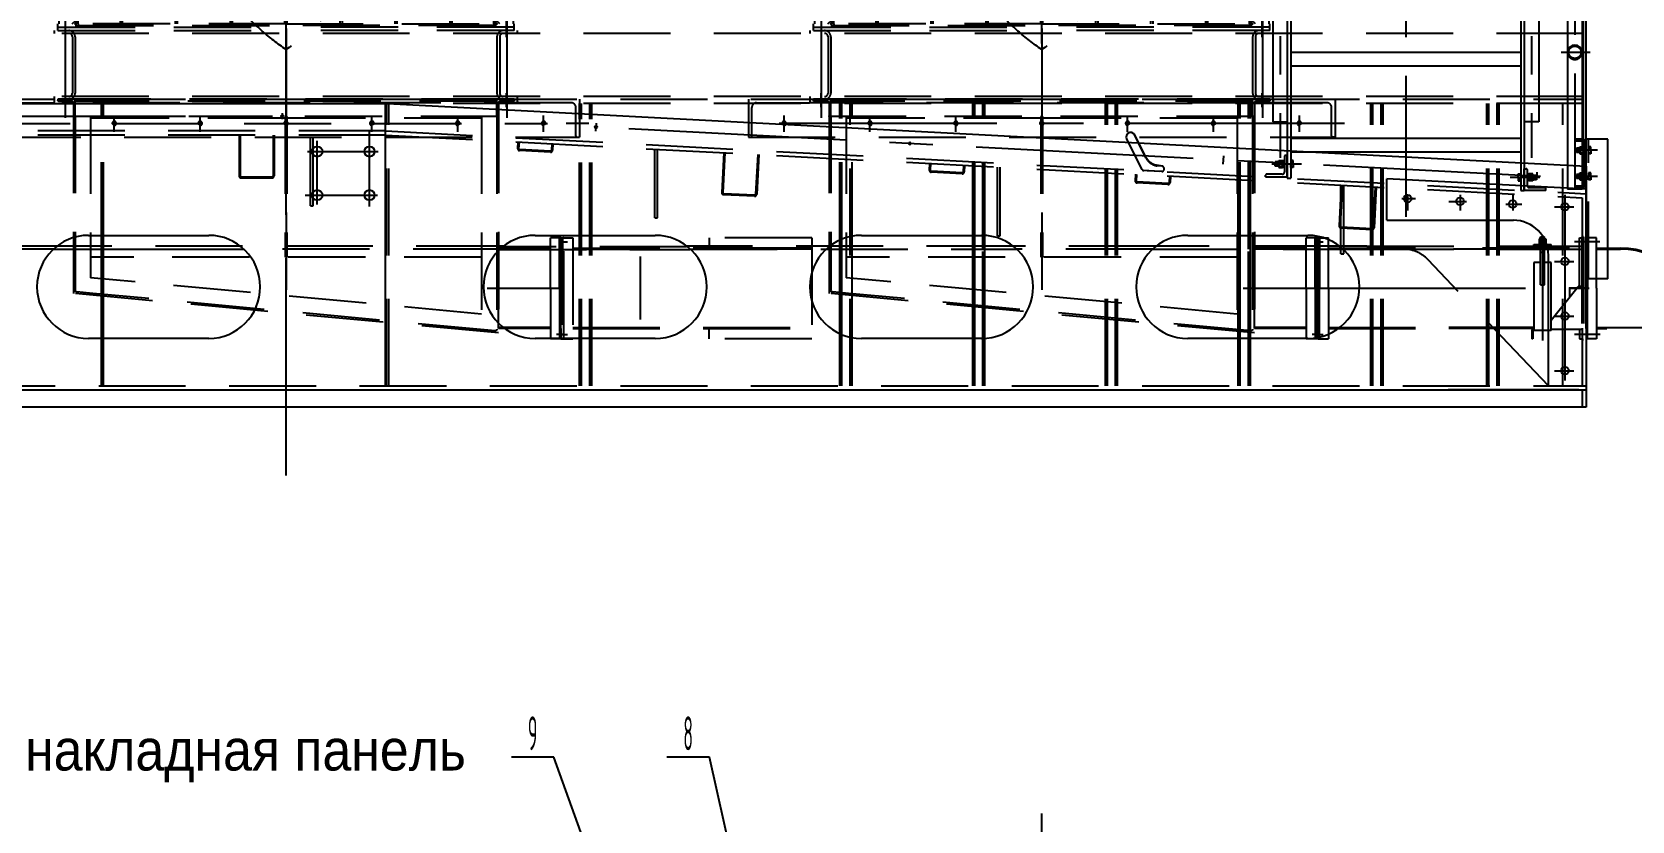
# Model space of a CAD drawing. Header units: millimetres. Extents: x 0 to 18900, y -513 to 13365.
# Drawn here: x 7896 to 12554, y 6997 to 9294 of the extents above; entities that cross this region are included whole.
import ezdxf
from ezdxf.enums import TextEntityAlignment as Align

# ---------------------------------------------------------------- set-up
doc = ezdxf.new("R2010")
doc.units = ezdxf.units.MM
doc.header["$LTSCALE"] = 450
doc.header["$MEASUREMENT"] = 0
doc.linetypes.add('F', pattern=[0.75, 0.5, -0.25])
doc.linetypes.add('G', pattern=[2, 1.25, -0.25, 0.25, -0.25])
for name, color, linetype in [('01', 7, 'Continuous'), ('02', 1, 'Continuous'), ('04', 2, 'F'), ('05', 4, 'G'), ('08', 1, 'Continuous'), ('11', 3, 'Continuous')]:
    doc.layers.add(name, color=color, linetype=linetype)
doc.styles.get("Standard").update_dxf_attribs({"font": 'isocp', "width": 0.707, "bigfont": 'intecad.shx'})
doc.dimstyles.new('INTE', dxfattribs={"dimscale": 45, "dimtxt": 3.5, "dimasz": 3, "dimexe": 3, "dimexo": 0, "dimgap": 1, "dimtad": 1, "dimdsep": 46, "dimtxsty": 'Standard', "dimcen": 0, "dimclrd": 1, "dimclre": 1, "dimclrt": 3, "dimaunit": 1, "dimadec": 1, "dimazin": 0, "dimtfac": 1, "dimtmove": 0, "dimatfit": 0, "dimfxl": 1, "dimarcsym": 0})

# ---------------------------------------------------------------- blocks, each defined once
blk = doc.blocks.new('*U119', base_point=(9704, 9743.1))
at = {"layer": '01'}
blk.add_circle((9704, 9743.1), 2, dxfattribs=at)
at = {"layer": '02'}
blk.add_arc((9704, 9743.1), 3, 260, 170, dxfattribs=at)
blk = doc.blocks.new('RWERW')
at = {"layer": '04', "color": 2, "linetype": 'F'}
for p, q in [((-15257.2, 9834.4), (-15257.2, 8214.4)), ((-15872.2, 9664.4), (-15872.2, 9649.4)), ((-15872.2, 9664.4), (-14642.2, 9664.4)), ((-15872.2, 9649.4), (-14642.2, 9649.4)), ((-15842.2, 9684), (-15842.2, 9606.5)), ((-15819.2, 9649.4), (-15819.2, 8929.4)), ((-15809.2, 9649.4), (-15809.2, 8929.4)), ((-14705.2, 9649.4), (-14705.2, 8929.4)), ((-14695.2, 9649.4), (-14695.2, 8929.4)), ((-14672.2, 9684), (-14672.2, 9606.5)), ((-14642.2, 9664.4), (-14642.2, 9649.4)), ((-14642.2, 9664.4), (-14642.2, 9649.4)), ((-15572.2, 9449.3), (-15572.2, 9011.3)), ((-14942.2, 9449.3), (-14942.2, 9011.3)), ((-15257.2, 8440.7), (-15257.2, 8986)), ((-15257.2, 8440.7), (-15257.2, 8986)), ((-15257.2, 8440.7), (-15257.2, 8986)), ((-15257.2, 8440.7), (-15257.2, 8986)), ((-15872.2, 8929.4), (-14642.2, 8929.4)), ((-15872.2, 8929.4), (-15872.2, 8914.4)), ((-15872.2, 8914.4), (-14642.2, 8914.4)), ((-15872.2, 8914.4), (-15872.2, 8894.4)), ((-15257.2, 8904.4), (-15872.2, 8904.4)), ((-15842.2, 8825), (-15842.2, 8939.3)), ((-15819.2, 8894.4), (-15819.2, 8904.4)), ((-15819.2, 8899.4), (-15257.2, 8899.4)), ((-15813.2, 8894.4), (-15813.2, 8899.4)), ((-15257.2, 8904.4), (-14642.2, 8904.4)), ((-14695.2, 8899.4), (-15257.2, 8899.4)), ((-14701.2, 8894.4), (-14701.2, 8899.4)), ((-14695.2, 8894.4), (-14695.2, 8904.4)), ((-14672.2, 8825), (-14672.2, 8939.3)), ((-14642.2, 8929.4), (-14642.2, 8914.4)), ((-14642.2, 8914.4), (-14642.2, 8894.4)), ((-15872.2, 8894.4), (-15819.2, 8894.4)), ((-15257.2, 8894.4), (-15872.2, 8894.4)), ((-15872.2, 8884.4), (-15872.2, 8894.4)), ((-15829.2, 8854.4), (-15872.2, 8884.4)), ((-15829.2, 8854.4), (-15819.2, 8854.4)), ((-15819.2, 8886.4), (-15827.2, 8894.4)), ((-15819.2, 8844.4), (-15819.2, 8894.4)), ((-15819.2, 8894.4), (-15819.2, 8855.2)), ((-15813.2, 8894.4), (-15813.2, 8844.4)), ((-15257.2, 8894.4), (-14642.2, 8894.4)), ((-14701.2, 8894.4), (-14701.2, 8844.4)), ((-14695.2, 8886.4), (-14687.2, 8894.4)), ((-14642.2, 8894.4), (-14695.2, 8894.4)), ((-14695.2, 8844.4), (-14695.2, 8894.4)), ((-14695.2, 8894.4), (-14695.2, 8855.2)), ((-14685.2, 8854.4), (-14695.2, 8854.4)), ((-14685.2, 8854.4), (-14642.2, 8884.4)), ((-14642.2, 8884.4), (-14642.2, 8894.4)), ((-15819.2, 8844.4), (-15868.2, 8568.4)), ((-15813.3, 8843.4), (-15862.2, 8567.9)), ((-15285.8, 8831.5), (-15855.1, 8574.4)), ((-15819.2, 8844.4), (-15257.2, 8844.4)), ((-15819.2, 8844.4), (-15813.3, 8843.4)), ((-14695.2, 8844.4), (-15257.2, 8844.4)), ((-15228.7, 8831.5), (-14659.4, 8574.4)), ((-14695.2, 8844.4), (-14701.1, 8843.4)), ((-14701.1, 8843.4), (-14652.2, 8567.9)), ((-14695.2, 8844.4), (-14646.2, 8568.4)), ((-15877.5, 8558.4), (-15918.2, 8508.4)), ((-15877.5, 8558.4), (-15868.2, 8558.4)), ((-15868.2, 8498.4), (-15868.2, 8568.4)), ((-15868.2, 8568.4), (-15257.2, 8568.4)), ((-15862.1, 8568.4), (-15868, 8569.5)), ((-15862.2, 8498.4), (-15862.2, 8567.9)), ((-15740.2, 8558.4), (-15740.2, 8498.4)), ((-15734.2, 8558.4), (-15740.2, 8558.4)), ((-15734.2, 8558.4), (-15734.2, 8498.4)), ((-15580.2, 8558.4), (-15580.2, 8498.4)), ((-15574.2, 8558.4), (-15580.2, 8558.4)), ((-15574.2, 8558.4), (-15574.2, 8498.4)), ((-15420.2, 8558.4), (-15420.2, 8498.4)), ((-15414.2, 8558.4), (-15420.2, 8558.4)), ((-15414.2, 8558.4), (-15414.2, 8498.4)), ((-15257.2, 8558.4), (-15260.2, 8558.4)), ((-15260.2, 8498.4), (-15260.2, 8558.4)), ((-14646.2, 8568.4), (-15257.2, 8568.4)), ((-15257.2, 8558.4), (-15254.2, 8558.4)), ((-15254.2, 8498.4), (-15254.2, 8558.4)), ((-15100.2, 8558.4), (-15100.2, 8498.4)), ((-15100.2, 8558.4), (-15094.2, 8558.4)), ((-15094.2, 8558.4), (-15094.2, 8498.4)), ((-14940.2, 8558.4), (-14940.2, 8498.4)), ((-14940.2, 8558.4), (-14934.2, 8558.4)), ((-14934.2, 8558.4), (-14934.2, 8498.4)), ((-14780.2, 8558.4), (-14780.2, 8498.4)), ((-14780.2, 8558.4), (-14774.2, 8558.4)), ((-14774.2, 8558.4), (-14774.2, 8498.4)), ((-14652.3, 8568.4), (-14646.4, 8569.5)), ((-14652.2, 8498.4), (-14652.2, 8567.9)), ((-14646.2, 8498.4), (-14646.2, 8568.4)), ((-14637, 8558.4), (-14646.2, 8558.4)), ((-14637, 8558.4), (-14596.2, 8508.4)), ((-15257.2, 8498.4), (-15921.2, 8498.4)), ((-15921.2, 8478.4), (-15921.2, 8498.4)), ((-15921.2, 8488.4), (-15257.2, 8488.4)), ((-15921.2, 8488.4), (-15257.2, 8488.4)), ((-15921.2, 8478.4), (-15257.2, 8478.4)), ((-15918.2, 8508.4), (-15918.2, 8498.4)), ((-15898.7, 8459.2), (-15898.7, 8519.2)), ((-15879.8, 8498.4), (-15868.2, 8508.5)), ((-15868.2, 8488.4), (-15868.2, 8498.4)), ((-15868.2, 8493.4), (-15257.2, 8493.4)), ((-15862.2, 8498.4), (-15862.2, 8493.4)), ((-15734.2, 8508.4), (-15740.2, 8508.4)), ((-15574.2, 8508.4), (-15580.2, 8508.4)), ((-15414.2, 8508.4), (-15420.2, 8508.4)), ((-15257.2, 8508.4), (-15260.2, 8508.4)), ((-15257.2, 8508.4), (-15254.2, 8508.4)), ((-15257.2, 8498.4), (-14593.2, 8498.4)), ((-14646.2, 8493.4), (-15257.2, 8493.4)), ((-14593.2, 8488.4), (-15257.2, 8488.4)), ((-14593.2, 8488.4), (-15257.2, 8488.4)), ((-14593.2, 8478.4), (-15257.2, 8478.4)), ((-15100.2, 8508.4), (-15094.2, 8508.4)), ((-14940.2, 8508.4), (-14934.2, 8508.4)), ((-14780.2, 8508.4), (-14774.2, 8508.4)), ((-14652.2, 8498.4), (-14652.2, 8493.4)), ((-14634.6, 8498.4), (-14646.2, 8508.5)), ((-14646.2, 8488.4), (-14646.2, 8498.4)), ((-14615.7, 8459.2), (-14615.7, 8519.2)), ((-14596.2, 8508.4), (-14596.2, 8498.4)), ((-14593.2, 8478.4), (-14593.2, 8498.4)), ((-15899.2, 8255.5), (-15899.2, 8296.2)), ((-14615.2, 8255.5), (-14615.2, 8296.2)), ((-15921.2, 8278.4), (-15871.2, 8278.4)), ((-15871.2, 8278.4), (-15921.2, 8278.4)), ((-15921.2, 8278.4), (-15921.2, 8274.9)), ((-15919.7, 8273.4), (-15881.7, 8273.4)), ((-15876.2, 8278.4), (-14638.2, 8278.4)), ((-15876.2, 8267.9), (-15876.2, 8230.1)), ((-15871.2, 8228.4), (-15871.2, 8278.4)), ((-15871.2, 8273.4), (-14643.2, 8273.4)), ((-15257.2, 8286.5), (-15257.2, 7632)), ((-14643.2, 8278.4), (-14593.2, 8278.4)), ((-14593.2, 8278.4), (-14643.2, 8278.4)), ((-14643.2, 8228.4), (-14643.2, 8278.4)), ((-14638.2, 8267.9), (-14638.2, 8230.1)), ((-14594.7, 8273.4), (-14632.7, 8273.4)), ((-14593.2, 8278.4), (-14593.2, 8274.9)), ((-15876.2, 8230.1), (-15876.2, 7598.4)), ((-15874.6, 8228.4), (-14639.9, 8228.4)), ((-15871.2, 8228.4), (-15874.6, 8228.4)), ((-15871.2, 8228.4), (-15871.2, 7609.4)), ((-15826.2, 8228.4), (-15826.2, 7653.3)), ((-15826.2, 8228.4), (-15826.2, 7653.3)), ((-15826.2, 8223.4), (-15259.7, 8223.4)), ((-15259.7, 8228.4), (-15259.7, 7818.4)), ((-15254.7, 8228.4), (-15254.7, 7818.4)), ((-15254.7, 8223.4), (-14688.2, 8223.4)), ((-14688.2, 8228.4), (-14688.2, 7759)), ((-14688.2, 8228.4), (-14688.2, 7759)), ((-14643.2, 8230.1), (-14643.2, 7760.4)), ((-14638.2, 8230.1), (-14638.2, 7713.4)), ((-15826.2, 7818.4), (-14688.2, 7818.4)), ((-15826.2, 7653.3), (-14688.2, 7759)), ((-15826.2, 7653.3), (-14688.2, 7759)), ((-14643.2, 7760.4), (-14643.2, 7722.5)), ((-15843.2, 7728.4), (-16091.6, 7728.4)), ((-15876.2, 7598.4), (-14638.2, 7713.4)), ((-15865.8, 7604.4), (-14684.2, 7714.2)), ((-14685.5, 7714.1), (-14647.8, 7717.6))]:
    blk.add_line(p, q, dxfattribs=at)
at = {"layer": '04', "color": 2, "linetype": 'F', "ltscale": 1.25}
for p, q in [((-16057.2, 7845.4), (-16057.2, 7875.4)), ((-16057.2, 7875.4), (-16027.2, 7875.4)), ((-16057.2, 7875.4), (-16027.2, 7875.4)), ((-16053.2, 7728.4), (-16053.2, 7875.4)), ((-16027.2, 7728.4), (-16027.2, 7875.4)), ((-16057.2, 7845.4), (-16057.2, 7728.4)), ((-16027.2, 7845.4), (-15876.2, 7845.4)), ((-16027.2, 7842.4), (-15876.2, 7842.4)), ((-15876.2, 7611.4), (-15876.2, 7845.4)), ((-16057.2, 7611.4), (-16057.2, 7728.4)), ((-16053.2, 7728.4), (-16053.2, 7581.4)), ((-16027.2, 7728.4), (-16027.2, 7581.4)), ((-16064.2, 7593.4), (-16045, 7593.4)), ((-16057.2, 7611.4), (-16057.2, 7581.4)), ((-16027.2, 7614.4), (-15876.2, 7614.4)), ((-16027.2, 7611.4), (-15876.2, 7611.4)), ((-16057.2, 7581.4), (-16027.2, 7581.4)), ((-16057.2, 7581.4), (-16027.2, 7581.4))]:
    blk.add_line(p, q, dxfattribs=at)
at = {"layer": '04', "color": 2, "linetype": 'F'}
for centre, radius, start, end in [((-15252.9, 9242.8), 380.3, 90.6529, 147.1115), ((-15261.6, 9242.8), 380.3, 32.8885, 89.3471), ((-14850.3, 9019.8), 722, 180.6757, 235.6912), ((-15664.2, 9019.8), 722, 304.3088, 359.3243), ((-15919.7, 8274.9), 1.52, 180, 270), ((-15881.7, 8267.9), 5.5, 360, 89.8782), ((-14632.7, 8267.9), 5.5, 90.1218, 180), ((-14594.7, 8274.9), 1.52, 270, 0), ((-15874.6, 8230.1), 1.65, 180.2621, 270), ((-14639.9, 8230.1), 1.65, 270, 359.7379), ((-14648.2, 7722.5), 5, 275.3071, 0), ((-15866.2, 7609.4), 5, 180, 275.3071)]:
    blk.add_arc(centre, radius, start, end, dxfattribs=at)
for p in [(-15871.2, 8498.4), (-15871.2, 8498.4), (-14643.2, 8498.4), (-14643.2, 8498.4)]:
    blk.add_point(p, dxfattribs=at)
blk = doc.blocks.new('*D135')
at = {"layer": '08', "color": 1, "lineweight": -2, "ltscale": 1.125}
for p, q in [((4585.7, 6363.9), (4585.7, 7018.8)), ((10835.7, 6263.5), (10835.7, 7018.8)), ((4720.7, 6883.8), (10700.7, 6883.8))]:
    blk.add_line(p, q, dxfattribs=at)
at = {"layer": '08', "color": 1, "ltscale": 1.125}
for points in [[(4720.7, 6906.3), (4720.7, 6861.3), (4585.7, 6883.8)], [(10700.7, 6906.3), (10700.7, 6861.3), (10835.7, 6883.8)]]:
    blk.add_solid(points, dxfattribs=at)
at = {"layer": 'DEFPOINTS', "color": 0, "ltscale": 1.125}
for p in [(10835.7, 6883.8), (4585.7, 6363.9), (10835.7, 6263.5)]:
    blk.add_point(p, dxfattribs=at)
at = {"layer": '08', "color": 3, "ltscale": 1.125, "insert": (7710.7, 7007.5), "char_height": 157.5, "attachment_point": 5}
blk.add_mtext('6250', dxfattribs=at)
blk = doc.blocks.new('*U137')
at = {"layer": '01'}
for p, q in [((-10.8, 0), (-10.8, 10)), ((-10.8, 10), (0, 10)), ((-10.8, 6), (0, 6)), ((0, 10), (0, 0)), ((0, -10), (0, 0)), ((-10.8, 0), (-10.8, -10)), ((-10.8, -6), (0, -6)), ((-10.8, -10), (0, -10))]:
    blk.add_line(p, q, dxfattribs=at)
at = {"layer": '05'}
blk.add_line((-11.9, 0), (1.1, 0), dxfattribs=at)
blk = doc.blocks.new('*U138')
at = {"layer": '01'}
for p, q in [((-9.2, 3.1), (-9.2, 0)), ((0, 3.1), (-9.2, 3.1)), ((-9.2, 0), (0, 0)), ((0, 0), (-1.8, 3.1)), ((0, 3.1), (1.8, 0)), ((0, 3.1), (9.2, 3.1)), ((9.2, 0), (0, 0)), ((9.2, 3.1), (9.2, 0))]:
    blk.add_line(p, q, dxfattribs=at)
at = {"layer": '05'}
blk.add_line((0, 5.2), (0, -2.1), dxfattribs=at)
blk = doc.blocks.new('TWET')
for p, q in [((20796.3, 8529.6), (20774.3, 8529.6)), ((20774.3, 8529.6), (20774.3, 8524.6)), ((20796.3, 8524.6), (20774.3, 8524.6)), ((20802.3, 8400.6), (20802.3, 8518.6)), ((20807.3, 8400.6), (20807.3, 8518.6)), ((20774.3, 8394.6), (20796.3, 8394.6)), ((20774.3, 8394.6), (20774.3, 8389.6)), ((20774.3, 8389.6), (20796.3, 8389.6))]:
    blk.add_line(p, q)
for centre, radius, start, end in [((20796.3, 8518.6), 11, 0, 90), ((20796.3, 8518.6), 6, 0, 90), ((20796.3, 8400.6), 11, 270, 0), ((20796.3, 8400.6), 6, 270, 0)]:
    blk.add_arc(centre, radius, start, end)
at = {"layer": '01', "color": 7, "linetype": 'Continuous'}
for p, q in [((20753.3, 9583), (20753.3, 8384.6)), ((20795.3, 9583), (20795.3, 8529.6)), ((20795.3, 8524.6), (20795.3, 8507.6)), ((20807.3, 8123.6), (20807.3, 8529.6)), ((20870.3, 8529.6), (20807.3, 8529.6)), ((20870.3, 8123.6), (20870.3, 8529.6)), ((20795.3, 8487.6), (20795.3, 8394.6)), ((20795.3, 8384.6), (20753.3, 8384.6)), ((20795.3, 8389.6), (20795.3, 8384.6)), ((20870.3, 8123.6), (20807.3, 8123.6))]:
    blk.add_line(p, q, dxfattribs=at)
at = {"layer": '01'}
for p, q in [((20799.2, 8503.6), (20778.8, 8503.6)), ((20778.8, 8503.6), (20778.8, 8497.6)), ((20778.8, 8491.6), (20778.8, 8497.6)), ((20788.4, 8491.6), (20778.8, 8491.6)), ((20799.2, 8427.6), (20778.8, 8427.6)), ((20778.8, 8427.6), (20778.8, 8421.6)), ((20778.8, 8415.6), (20778.8, 8421.6)), ((20788.4, 8415.6), (20778.8, 8415.6))]:
    blk.add_line(p, q, dxfattribs=at)
at = {"layer": '01', "color": 7, "linetype": 'Continuous'}
for centre in [(20774.3, 9583), (20774.3, 9183), (20774.3, 8783)]:
    blk.add_arc(centre, 21, 0, 180, dxfattribs=at)
at = {"layer": '02'}
for p, q in [((20778.8, 8502.4), (20788.4, 8502.4)), ((20778.8, 8492.8), (20788.4, 8492.8)), ((20778.8, 8426.4), (20788.4, 8426.4)), ((20778.8, 8416.8), (20788.4, 8416.8))]:
    blk.add_line(p, q, dxfattribs=at)
at = {"layer": '04', "color": 2, "linetype": 'F'}
for p, q in [((20813.8, 8123.6), (20813.8, 8529.6)), ((20813.8, 8507.6), (20813.8, 8497.6)), ((20821.3, 8507.6), (20813.8, 8507.6)), ((20813.8, 8503.6), (20821.3, 8503.6)), ((20813.8, 8487.6), (20813.8, 8497.6)), ((20813.8, 8491.6), (20821.3, 8491.6)), ((20821.3, 8487.6), (20813.8, 8487.6)), ((20821.3, 8497.6), (20821.3, 8507.6)), ((20821.3, 8497.6), (20821.3, 8487.6)), ((20821.3, 8431.6), (20813.8, 8431.6)), ((20813.8, 8431.6), (20813.8, 8421.6)), ((20821.3, 8421.6), (20821.3, 8431.6)), ((20813.8, 8427.6), (20821.3, 8427.6)), ((20813.8, 8411.6), (20813.8, 8421.6)), ((20813.8, 8415.6), (20821.3, 8415.6)), ((20821.3, 8411.6), (20813.8, 8411.6)), ((20821.3, 8421.6), (20821.3, 8411.6))]:
    blk.add_line(p, q, dxfattribs=at)
for centre in [(20774.3, 9583), (20774.3, 9183), (20774.3, 8783)]:
    blk.add_circle(centre, 17.8, dxfattribs=at)
for centre in [(20774.3, 9583), (20774.3, 9183), (20774.3, 8783)]:
    blk.add_arc(centre, 21, 180, 0, dxfattribs=at)
at = {"layer": '05', "color": 4, "linetype": 'G'}
for p, q in [((20774.3, 9621.3), (20774.3, 8384.6)), ((20840.5, 8497.6), (20779.1, 8497.6)), ((20840.5, 8497.6), (20779.1, 8497.6)), ((20840.5, 8421.6), (20777.8, 8421.6)), ((20840.5, 8421.6), (20777.8, 8421.6))]:
    blk.add_line(p, q, dxfattribs=at)
at = {"layer": '05'}
for p, q in [((20748, 9583), (20802, 9583)), ((20735.9, 9183), (20819.4, 9183)), ((20734.7, 8783), (20818.9, 8783)), ((20824.3, 8497.6), (20775.2, 8497.6)), ((20824.3, 8421.6), (20775.2, 8421.6))]:
    blk.add_line(p, q, dxfattribs=at)
at = {"layer": '01'}
for p in [(20799.2, 8497.6), (20799.2, 8421.6)]:
    blk.add_blockref('*U137', p, dxfattribs=at)
at = {"layer": '01', "rotation": 90}
for p in [(20802.3, 8497.6), (20802.3, 8421.6)]:
    blk.add_blockref('*U138', p, dxfattribs=at)
blk = doc.blocks.new('EWRWE')
at = {"layer": '01', "color": 7, "linetype": 'Continuous'}
for p, q in [((24921.6, 12528.4), (24921.6, 9777)), ((25611.6, 12528.4), (25611.6, 9740.8)), ((24921.6, 11312.4), (24921.6, 9696.9)), ((24931.6, 11312.4), (24931.6, 9776.4)), ((25601.6, 11312.4), (25601.6, 9741.3)), ((24879.6, 11148.1), (24879.6, 9860.4)), ((25653.6, 11148.1), (25653.6, 9860.4)), ((24879.6, 9860.4), (24921.6, 9860.4)), ((25653.6, 9860.4), (25611.6, 9860.4))]:
    blk.add_line(p, q, dxfattribs=at)
at = {"layer": '01'}
for p, q in [((25601.6, 10062.4), (24931.6, 10062.4)), ((25601.6, 10022.4), (24931.6, 10022.4)), ((25601.6, 9812.4), (24931.6, 9812.4)), ((25009.8, 9772.4), (24931.6, 9772.4)), ((25601.6, 9772.4), (25009.8, 9772.4))]:
    blk.add_line(p, q, dxfattribs=at)
at = {"layer": '04', "color": 2, "linetype": 'F'}
for p, q in [((24876.8, 9738.2), (24963, 9738.2)), ((24897.2, 9744.2), (24886.6, 9744.2)), ((24886.6, 9744.2), (24886.6, 9738.2)), ((24886.6, 9743), (24897.2, 9743)), ((24886.6, 9732.2), (24886.6, 9738.2)), ((24896.2, 9738.2), (24909.1, 9738.2)), ((24897.2, 9738.2), (24897.2, 9748.2)), ((24897.2, 9748.2), (24908, 9748.2)), ((24897.2, 9744.2), (24908, 9744.2)), ((24897.2, 9738.2), (24897.2, 9728.1)), ((24905.9, 9738.2), (24913.2, 9738.2)), ((24908, 9748.2), (24908, 9738.2)), ((24908, 9747.4), (24911.1, 9747.4)), ((24908, 9738.2), (24908, 9747.4)), ((24908, 9738.2), (24908, 9729)), ((24908, 9728.1), (24908, 9738.2)), ((24909.1, 9738.2), (24915.4, 9738.2)), ((24911.1, 9750.2), (24913.6, 9750.2)), ((24911.1, 9738.2), (24911.1, 9750.2)), ((24911.1, 9747.4), (24911.1, 9738.2)), ((24911.1, 9729), (24911.1, 9738.2)), ((24913.6, 9760.5), (24913.6, 9715.1)), ((24913.6, 9750.2), (24913.6, 9738.2)), ((24921.6, 9763.2), (24916.3, 9763.2)), ((24921.6, 9777), (24921.6, 9696.9)), ((24921.6, 9700.2), (24921.6, 9763.2)), ((24931.6, 9776.4), (24931.6, 9696.9)), ((24931.6, 9748.2), (24931.6, 9738.2)), ((24939.1, 9748.2), (24931.6, 9748.2)), ((24931.6, 9744.2), (24939.1, 9744.2)), ((24931.6, 9728.1), (24931.6, 9738.2)), ((24939.1, 9738.2), (24939.1, 9748.2)), ((24939.1, 9738.2), (24939.1, 9728.1)), ((25601.6, 9741.3), (25601.6, 9661.2)), ((25611.6, 9740.8), (25611.6, 9661.2)), ((24858.6, 9700.2), (24858.6, 9705.5)), ((24858.6, 9700.2), (24921.6, 9700.2)), ((24906.6, 9708.2), (24861.2, 9708.2)), ((24886.6, 9733.4), (24897.2, 9733.4)), ((24897.2, 9732.2), (24886.6, 9732.2)), ((24897.2, 9732.2), (24908, 9732.2)), ((24897.2, 9728.1), (24908, 9728.1)), ((24908, 9729), (24911.1, 9729)), ((24921.6, 9696.9), (24931.6, 9696.9)), ((24931.6, 9732.2), (24939.1, 9732.2)), ((24939.1, 9728.1), (24931.6, 9728.1)), ((25594.1, 9699.2), (25594.1, 9709.2)), ((25594.1, 9709.2), (25601.6, 9709.2)), ((25601.6, 9705.2), (25594.1, 9705.2)), ((25594.1, 9699.2), (25594.1, 9689.2)), ((25601.6, 9693.2), (25594.1, 9693.2)), ((25594.1, 9689.2), (25601.6, 9689.2)), ((25601.6, 9709.2), (25601.6, 9699.2)), ((25601.6, 9689.2), (25601.6, 9699.2)), ((25611.6, 9661.2), (25611.6, 9724.2)), ((25611.6, 9724.2), (25617, 9724.2)), ((25624.2, 9699.2), (25617.8, 9699.2)), ((25619.6, 9721.6), (25619.6, 9676.2)), ((25619.6, 9711.2), (25619.6, 9699.2)), ((25622.1, 9711.2), (25619.6, 9711.2)), ((25627.3, 9699.2), (25620, 9699.2)), ((25622.1, 9699.2), (25622.1, 9711.2)), ((25622.1, 9708.4), (25622.1, 9699.2)), ((25625.2, 9708.4), (25622.1, 9708.4)), ((25622.1, 9690), (25622.1, 9699.2)), ((25625.2, 9690), (25622.1, 9690)), ((25637.1, 9699.2), (25624.2, 9699.2)), ((25625.2, 9709.2), (25625.2, 9699.2)), ((25636, 9709.2), (25625.2, 9709.2)), ((25625.2, 9699.2), (25625.2, 9708.4)), ((25636, 9705.2), (25625.2, 9705.2)), ((25625.2, 9699.2), (25625.2, 9690)), ((25625.2, 9689.2), (25625.2, 9699.2)), ((25636, 9693.2), (25625.2, 9693.2)), ((25636, 9689.2), (25625.2, 9689.2)), ((25636, 9699.2), (25636, 9709.2)), ((25636, 9705.2), (25646.6, 9705.2)), ((25646.6, 9704), (25636, 9704)), ((25636, 9699.2), (25636, 9689.2)), ((25646.6, 9694.4), (25636, 9694.4)), ((25636, 9693.2), (25646.6, 9693.2)), ((25646.6, 9705.2), (25646.6, 9699.2)), ((25646.6, 9693.2), (25646.6, 9699.2)), ((25601.6, 9661.2), (25611.6, 9661.2)), ((25674.6, 9661.2), (25611.6, 9661.2)), ((25626.6, 9669.2), (25672, 9669.2)), ((25674.6, 9661.2), (25674.6, 9666.6))]:
    blk.add_line(p, q, dxfattribs=at)
for centre, radius, start, end in [((24916.3, 9760.5), 2.64, 90, 180), ((24861.3, 9705.5), 2.64, 90.2621, 180), ((24906.6, 9715.2), 7, 270, 359.8782), ((25617, 9721.6), 2.64, 0, 90), ((25626.6, 9676.2), 7, 180.1218, 270), ((25672, 9666.6), 2.64, 0, 89.7379)]:
    blk.add_arc(centre, radius, start, end, dxfattribs=at)
at = {"layer": '05', "color": 4, "linetype": 'G'}
for p, q in [((25266.6, 12694.9), (25266.6, 9584)), ((24900.6, 12585.7), (24900.6, 9755.8)), ((25632.6, 12585.7), (25632.6, 9755.8))]:
    blk.add_line(p, q, dxfattribs=at)
at = {"layer": '05'}
blk.add_line((25656.5, 9699.2), (25570.3, 9699.2), dxfattribs=at)

msp = doc.modelspace()

# ---------------------------------------------------------------- linework, layer by layer
at = {"ltscale": 1.125}
for p, q in [((12420.663, 8836.535), (12420.663, 10475.944)), ((7710.663, 9085.839), (8931.102, 9085.839)), ((8931.364, 9085.832), (11837.202, 8933.544)), ((11837.663, 8933.52), (12420.663, 8902.966)), ((11185.483, 8887.374), (11142.407, 8889.938))]:
    msp.add_line(p, q, dxfattribs=at)
for centre, radius, start, end in [((11094.631, 8988.78), 13.011, 28.14002, 205.071277), ((11093.936, 8988.162), 12.89, 26.860103, 137.09154)]:
    msp.add_arc(centre, radius, start, end, dxfattribs=at)
at = {"layer": '01', "ltscale": 1.125}
for p, q in [((12412.663, 8836.944), (12412.663, 10483.944)), ((12420.663, 8836.535), (11840.663, 8866.143)), ((11840.663, 8745.824), (11840.663, 8866.143)), ((11840.663, 8745.824), (12208.663, 8745.824)), ((10166.634, 8664.944), (9820.51, 8664.944)), ((12450.663, 8694.944), (12420.663, 8694.944)), ((12424.663, 8694.944), (12424.663, 8547.944)), ((12450.663, 8547.944), (12450.663, 8694.944)), ((7958.683, 8661.944), (8512.644, 8661.944)), ((12310.663, 8263.944), (12310.663, 8643.824)), ((12424.663, 8400.944), (12424.663, 8547.944)), ((12450.663, 8547.944), (12450.663, 8400.944)), ((12480.663, 8433.944), (12480.663, 8430.944)), ((12450.663, 8400.944), (12420.663, 8400.944)), ((12310.663, 8263.944), (12420.663, 8263.944)), ((12408.663, 8251.944), (12408.663, 8201.944)), ((12408.663, 8251.944), (12408.663, 8201.944)), ((12420.663, 8251.944), (12420.663, 8201.944)), ((12420.663, 8251.944), (12420.663, 8201.944)), ((12420.663, 8201.944), (5479.663, 8201.944))]:
    msp.add_line(p, q, dxfattribs=at)
at = {"layer": '01', "color": 7, "linetype": 'Continuous', "ltscale": 1.125}
for p, q in [((8925.663, 8261.944), (8925.663, 9085.839)), ((11116.917, 8971.052), (11105.301, 8994.254)), ((11118.082, 8970.991), (11105.421, 8996.28)), ((11088.207, 8972.557), (11082.945, 8983.068)), ((12420.663, 8902.966), (12420.663, 8251.944)), ((8060.663, 8701.944), (8410.663, 8701.944)), ((9360.663, 8701.944), (9710.663, 8701.944)), ((10310.663, 8701.944), (10660.663, 8701.944)), ((11260.663, 8701.944), (11610.663, 8701.944)), ((12450.663, 8664.944), (12520.664, 8664.944)), ((8098.651, 8401.944), (8098.651, 8661.944)), ((8104.651, 8401.944), (8104.651, 8661.944)), ((10166.634, 8661.944), (9820.51, 8661.944)), ((10248.362, 8415.494), (10248.362, 8661.944)), ((10254.183, 8412.983), (10254.183, 8661.944)), ((10283.847, 8404.36), (10283.847, 8661.944)), ((10634.723, 8401.944), (10634.723, 8661.944)), ((10640.544, 8401.944), (10640.544, 8661.944)), ((10670.207, 8402.248), (10670.207, 8661.944)), ((11407.516, 8401.944), (11407.516, 8661.944)), ((11413.337, 8401.944), (11413.337, 8661.944)), ((11443, 8401.944), (11443, 8661.944)), ((12371.664, 8661.944), (12299.663, 8661.944)), ((12450.663, 8661.944), (12520.664, 8661.944)), ((12450.663, 8433.944), (12743.664, 8433.944)), ((12450.663, 8430.944), (12480.663, 8430.944)), ((8410.663, 8401.944), (8060.663, 8401.944)), ((9710.663, 8401.944), (9360.663, 8401.944)), ((10660.663, 8401.944), (10310.663, 8401.944)), ((11610.663, 8401.944), (11260.663, 8401.944)), ((7710.663, 8251.944), (12420.663, 8251.944)), ((12399.163, 8251.944), (12018.418, 8251.944))]:
    msp.add_line(p, q, dxfattribs=at)
at = {"layer": '01', "ltscale": 1.125}
for centre, radius in [((8624.663, 9048.839), 3.5), ((9538.418, 9016.967), 3.5), ((11900.663, 8808.944), 11), ((12053.663, 8800.944), 11), ((12206.663, 8792.944), 11), ((12358.663, 8784.944), 11), ((12358.663, 8625.944), 11)]:
    msp.add_circle(centre, radius, dxfattribs=at)
at = {"layer": '01', "color": 7, "linetype": 'Continuous', "ltscale": 1.125}
for centre, radius in [((8885.663, 9027.944), 4.763), ((8726.663, 8945.944), 15), ((8878.663, 8945.944), 15), ((8726.663, 8818.944), 15), ((8878.663, 8818.944), 15), ((12358.663, 8466.944), 11), ((12358.663, 8307.944), 11)]:
    msp.add_circle(centre, radius, dxfattribs=at)
at = {"layer": '01', "ltscale": 1.125}
for centre, radius in [((12208.663, 8643.824), 102), ((12520.664, 8441.944), 223), ((12520.664, 8441.944), 220)]:
    msp.add_arc(centre, radius, 0, 90, dxfattribs=at)
at = {"layer": '01', "color": 7, "linetype": 'Continuous', "ltscale": 1.125}
for centre, start, end in [((8060.663, 8551.944), 90, 270), ((8410.663, 8551.944), 270, 90), ((9360.663, 8551.944), 90, 270), ((9710.663, 8551.944), 270, 90), ((10310.663, 8551.944), 90, 270), ((10660.663, 8551.944), 270, 90), ((11260.663, 8551.944), 90, 270), ((11610.663, 8551.944), 270, 90)]:
    msp.add_arc(centre, 150, start, end, dxfattribs=at)
at = {"layer": '02', "ltscale": 1.125}
for p, q in [((9415.685, 7182.743), (9291.685, 7182.743)), ((9816.348, 6067.685), (9415.685, 7182.743)), ((9868.302, 7182.743), (9744.302, 7182.743)), ((9989, 6647.375), (9868.302, 7182.743))]:
    msp.add_line(p, q, dxfattribs=at)
at = {"layer": '02', "color": 1, "linetype": 'Continuous', "ltscale": 1.125}
msp.add_arc((8885.663, 9027.944), 6, 0, 270, dxfattribs=at)
at = {"layer": '04', "color": 2, "linetype": 'F', "ltscale": 1.125}
for p, q in [((12412.663, 9289.944), (3008.663, 9289.944)), ((7961.663, 9289.944), (7961.663, 9297.944)), ((8013.663, 9279.944), (8013.663, 9115.944)), ((8021.663, 9279.944), (8021.663, 9115.944)), ((9249.663, 9279.944), (9249.663, 9115.944)), ((9257.663, 9279.944), (9257.663, 9115.944)), ((9309.663, 9289.944), (9309.663, 9297.944)), ((10161.663, 9289.944), (10161.663, 9297.944)), ((10213.663, 9279.944), (10213.663, 9115.944)), ((10221.663, 9279.944), (10221.663, 9115.944)), ((11449.663, 9279.944), (11449.663, 9115.944)), ((11457.663, 9279.944), (11457.663, 9115.944)), ((11509.663, 9289.944), (11467.663, 9289.944)), ((11509.663, 9289.944), (11509.663, 9297.944)), ((12412.663, 9105.944), (7710.663, 9105.944)), ((7710.663, 9097.944), (12412.663, 9097.944)), ((12412.663, 9085.944), (7710.663, 9085.944)), ((7805.663, 9087.944), (7958.361, 9087.944)), ((7961.663, 9091.244), (7961.663, 9105.944)), ((9309.663, 9091.244), (9309.663, 9105.944)), ((9489.663, 9097.944), (9489.663, 8987.944)), ((9490.129, 8660.645), (9490.129, 9085.944)), ((9495.95, 8660.645), (9495.95, 9085.944)), ((9519.818, 8660.645), (9519.818, 9085.944)), ((9525.614, 8660.645), (9525.614, 9085.944)), ((9981.663, 9097.944), (9981.663, 8987.944)), ((10005.663, 9087.944), (10158.361, 9087.944)), ((10161.663, 9091.244), (10161.663, 9105.944)), ((10248.362, 8661.944), (10248.362, 9085.944)), ((10254.183, 8661.944), (10254.183, 9085.944)), ((10278.051, 8263.944), (10278.051, 9085.944)), ((10283.847, 8661.944), (10283.847, 9085.944)), ((10634.723, 8661.944), (10634.723, 9085.944)), ((10640.544, 8661.944), (10640.544, 9085.944)), ((10664.412, 8661.944), (10664.412, 9085.944)), ((10670.207, 8661.944), (10670.207, 9085.944)), ((11021.084, 8263.944), (11021.084, 9085.944)), ((11026.905, 8263.944), (11026.905, 9085.944)), ((11050.773, 8263.944), (11050.773, 9085.944)), ((11056.568, 8263.944), (11056.568, 9085.944)), ((11407.516, 8661.944), (11407.516, 9085.944)), ((11413.337, 8661.944), (11413.337, 9085.944)), ((11437.205, 8661.944), (11437.205, 9085.944)), ((11443, 8661.944), (11443, 9085.944)), ((11467.663, 9105.944), (11509.663, 9105.944)), ((11467.663, 9097.944), (11509.663, 9097.944)), ((11509.663, 9097.944), (11509.663, 9105.944)), ((11509.663, 9097.944), (11509.663, 9091.244)), ((11509.663, 9097.944), (11689.663, 9097.944)), ((11665.663, 9087.944), (11512.966, 9087.944)), ((11689.663, 9097.944), (11689.663, 8987.944)), ((11793.805, 8263.944), (11793.805, 9085.944)), ((11799.627, 8263.944), (11799.627, 9085.944)), ((11823.495, 8263.944), (11823.495, 9085.944)), ((11829.29, 8263.944), (11829.29, 9085.944)), ((12131.871, 8263.944), (12131.871, 9085.944)), ((12137.692, 8263.944), (12137.692, 9085.944)), ((12161.56, 8263.944), (12161.56, 9085.944)), ((12167.356, 8263.944), (12167.356, 9085.944)), ((12352.663, 8263.944), (12352.663, 9085.944)), ((9479.663, 8991.243), (9479.663, 9073.944)), ((9991.663, 8991.243), (9991.663, 9073.944)), ((11679.663, 8991.243), (11679.663, 9073.944)), ((8925.663, 9006.021), (7710.663, 9006.021)), ((8925.663, 8994.008), (7710.663, 8994.008)), ((7754.304, 9027.944), (9396.837, 9027.944)), ((8498.808, 8994.008), (8498.808, 8875.008)), ((8501.808, 8994.008), (8501.808, 8875.008)), ((8597.808, 8994.008), (8597.808, 8875.008)), ((8600.808, 8994.008), (8600.808, 8875.008)), ((8925.663, 9006.021), (12420.663, 8822.856)), ((8925.663, 8994.008), (12408.663, 8811.471)), ((8706.663, 8787.944), (8706.663, 8987.944)), ((8714.663, 8787.944), (8714.663, 8987.944)), ((9310.915, 8973.815), (9309.92, 8954.841)), ((9313.911, 8973.658), (9312.916, 8954.684)), ((9405.475, 8943.825), (9315.598, 8948.535)), ((9405.632, 8946.821), (9315.755, 8951.531)), ((9409.779, 8968.633), (9408.785, 8949.659)), ((9412.775, 8968.476), (9411.78, 8949.502)), ((9709.261, 8752.522), (9709.261, 8952.522)), ((9717.261, 8752.522), (9717.261, 8952.522)), ((11127.94, 8893.193), (11088.207, 8972.557)), ((11138.599, 8927.743), (11116.917, 8971.052)), ((11138.719, 8929.769), (11118.082, 8970.991)), ((11689.663, 8987.944), (11682.963, 8987.944)), ((9910.092, 8942.413), (9904.021, 8826.572)), ((9913.088, 8942.256), (9907.017, 8826.415)), ((10008.957, 8937.232), (10002.886, 8821.391)), ((10011.953, 8937.075), (10005.882, 8821.234)), ((10509.27, 8911.012), (10508.276, 8892.038)), ((10512.266, 8910.855), (10511.272, 8891.881)), ((10608.134, 8905.83), (10607.14, 8886.856)), ((10611.13, 8905.673), (10610.136, 8886.699)), ((10706.663, 8700.25), (10706.663, 8900.25)), ((10714.663, 8700.25), (10714.663, 8900.25)), ((11186.433, 8903.346), (11170.462, 8904.297)), ((11186.433, 8903.346), (11170.582, 8906.322)), ((11191.127, 8898.058), (11190.771, 8892.068)), ((8504.808, 8872.008), (8594.808, 8872.008)), ((8504.808, 8869.008), (8594.808, 8869.008)), ((10603.83, 8881.022), (10513.953, 8885.732)), ((10603.987, 8884.017), (10514.11, 8888.728)), ((11108.448, 8879.607), (11107.453, 8860.633)), ((11111.444, 8879.45), (11110.449, 8860.476)), ((11203.008, 8849.617), (11113.131, 8854.327)), ((11203.165, 8852.613), (11113.288, 8857.323)), ((11177.876, 8887.827), (11132.582, 8890.522)), ((11207.312, 8874.426), (11206.318, 8855.452)), ((11210.308, 8874.269), (11209.314, 8855.295)), ((9999.576, 8815.556), (9909.699, 8820.266)), ((9999.733, 8818.552), (9909.856, 8823.262)), ((11707.626, 8848.208), (11701.398, 8729.371)), ((11707.626, 8848.208), (11701.398, 8729.371)), ((11710.621, 8848.051), (11704.393, 8729.214)), ((11710.621, 8848.051), (11704.393, 8729.214)), ((11706.663, 8647.876), (11706.663, 8847.911)), ((11714.663, 8647.876), (11714.663, 8847.911)), ((11806.49, 8843.027), (11800.262, 8724.19)), ((11806.49, 8843.027), (11800.262, 8724.19)), ((11809.486, 8842.87), (11803.258, 8724.033)), ((11809.486, 8842.87), (11803.258, 8724.033)), ((12408.663, 8811.471), (12408.663, 8263.944)), ((8706.663, 8787.944), (8714.663, 8787.944)), ((9709.261, 8752.522), (9717.261, 8752.522)), ((11796.952, 8718.355), (11707.075, 8723.066)), ((11796.952, 8718.355), (11707.075, 8723.066)), ((11797.109, 8721.351), (11707.232, 8726.062)), ((11797.109, 8721.351), (11707.232, 8726.062)), ((7968.057, 8669.944), (7710.663, 8669.944)), ((9268.057, 8669.944), (7968.057, 8669.944)), ((9801.887, 8668.645), (9266.674, 8668.645)), ((9432.956, 8682.944), (9455.362, 8682.944)), ((9435.663, 8694.944), (9470.663, 8694.944)), ((9440.664, 8694.944), (9440.664, 8400.944)), ((9444.663, 8402.465), (9444.663, 8693.423)), ((9470.663, 8694.944), (9470.663, 8400.944)), ((9470.663, 8664.944), (9821.817, 8664.944)), ((10753.27, 8669.944), (9803.27, 8669.944)), ((10166.634, 8694.944), (9867.204, 8694.944)), ((9867.204, 8694.944), (9867.204, 8664.944)), ((10166.634, 8694.944), (10166.634, 8400.944)), ((10706.663, 8700.25), (10714.663, 8700.25)), ((11168.057, 8669.944), (10753.27, 8669.944)), ((11703.27, 8669.944), (11168.057, 8669.944)), ((11632.956, 8682.944), (11655.362, 8682.944)), ((11640.663, 8694.944), (11635.663, 8694.944)), ((11640.663, 8547.944), (11640.664, 8694.944)), ((11640.663, 8694.944), (11670.663, 8694.944)), ((11644.663, 8693.423), (11644.663, 8547.944)), ((11670.663, 8547.944), (11670.663, 8694.944)), ((11670.663, 8664.944), (12021.817, 8664.944)), ((11782.483, 8669.944), (11703.27, 8669.944)), ((11782.483, 8669.944), (12408.663, 8669.944)), ((12371.664, 8664.944), (12020.51, 8664.944)), ((12268.663, 8674.944), (12318.663, 8674.944)), ((12268.663, 8664.944), (12268.663, 8674.944)), ((12268.663, 8669.944), (12318.663, 8669.944)), ((12281.663, 8677.444), (12281.663, 8674.944)), ((12293.663, 8677.444), (12281.663, 8677.444)), ((12281.663, 8674.944), (12293.663, 8674.944)), ((12293.663, 8691.344), (12283.648, 8691.344)), ((12283.648, 8691.344), (12283.648, 8680.544)), ((12283.648, 8680.544), (12293.663, 8680.544)), ((12284.463, 8680.544), (12284.463, 8677.444)), ((12293.663, 8680.544), (12284.463, 8680.544)), ((12284.463, 8677.444), (12293.663, 8677.444)), ((12288.163, 8697.944), (12287.663, 8697.444)), ((12287.663, 8697.444), (12299.663, 8697.444)), ((12287.663, 8691.344), (12287.663, 8697.444)), ((12287.663, 8691.344), (12287.663, 8680.544)), ((12287.663, 8557.944), (12287.663, 8664.944)), ((12288.163, 8697.944), (12299.163, 8697.944)), ((12288.163, 8691.344), (12288.163, 8697.944)), ((12288.163, 8652.944), (12288.163, 8664.944)), ((12293.663, 8692.395), (12293.663, 8679.492)), ((12293.663, 8691.344), (12303.678, 8691.344)), ((12293.663, 8682.64), (12293.663, 8675.348)), ((12293.663, 8680.544), (12302.863, 8680.544)), ((12303.678, 8680.544), (12293.663, 8680.544)), ((12293.663, 8679.496), (12293.663, 8673.132)), ((12293.663, 8677.444), (12305.663, 8677.444)), ((12302.863, 8677.444), (12293.663, 8677.444)), ((12305.663, 8674.944), (12293.663, 8674.944)), ((12299.163, 8697.944), (12299.663, 8697.444)), ((12299.163, 8691.344), (12299.163, 8697.944)), ((12299.163, 8652.944), (12299.163, 8664.944)), ((12299.663, 8691.344), (12299.663, 8697.444)), ((12299.663, 8691.344), (12299.663, 8680.544)), ((12299.663, 8557.944), (12299.663, 8664.944)), ((12302.863, 8680.544), (12302.863, 8677.444)), ((12303.678, 8691.344), (12303.678, 8680.544)), ((12305.663, 8677.444), (12305.663, 8674.944)), ((12318.663, 8664.944), (12318.663, 8674.944)), ((12409.372, 8682.944), (12386.965, 8682.944)), ((12401.664, 8553.444), (12401.664, 8694.944)), ((12401.664, 8694.944), (12407.663, 8694.944)), ((12407.663, 8697.944), (12407.663, 8397.944)), ((12412.663, 8697.944), (12407.663, 8697.944)), ((12412.663, 8697.944), (12412.663, 8397.944)), ((12420.663, 8664.944), (12420.663, 8694.944)), ((12420.663, 8430.944), (12420.663, 8664.944)), ((7958.683, 8661.944), (7710.663, 8661.944)), ((9258.683, 8661.944), (8512.644, 8661.944)), ((9257.3, 8660.645), (9811.261, 8660.645)), ((9470.663, 8661.944), (9821.817, 8661.944)), ((9490.129, 8263.944), (9490.129, 8660.645)), ((9495.95, 8263.944), (9495.95, 8660.645)), ((9519.818, 8263.944), (9519.818, 8660.645)), ((9525.614, 8263.944), (9525.614, 8660.645)), ((9667.404, 8456.692), (9667.404, 8640.5)), ((9812.644, 8661.944), (10762.644, 8661.944)), ((10664.412, 8401.991), (10664.412, 8661.944)), ((11158.683, 8661.944), (10762.644, 8661.944)), ((11158.683, 8661.944), (11712.644, 8661.944)), ((11437.205, 8401.944), (11437.205, 8661.944)), ((11670.663, 8661.944), (12021.817, 8661.944)), ((11782.483, 8661.944), (11712.644, 8661.944)), ((11782.483, 8661.944), (12408.663, 8661.944)), ((12310.663, 8263.944), (11960.208, 8631)), ((12287.663, 8661.944), (12020.51, 8661.944)), ((12287.663, 8622.944), (12268.663, 8622.944)), ((12268.663, 8622.944), (12268.663, 8424.944)), ((12287.663, 8652.944), (12299.663, 8652.944)), ((12318.663, 8622.944), (12299.663, 8622.944)), ((12318.663, 8424.944), (12318.663, 8622.944)), ((11640.663, 8547.944), (11640.664, 8400.944)), ((11644.663, 8402.465), (11644.663, 8547.944)), ((11670.663, 8547.944), (11670.663, 8400.944)), ((12287.663, 8557.944), (12299.663, 8557.944)), ((12318.663, 8454.694), (12397.663, 8553.444)), ((12371.664, 8547.944), (12371.664, 8520.945)), ((12407.663, 8553.444), (12397.663, 8553.444)), ((9470.663, 8433.944), (10166.634, 8433.944)), ((9470.663, 8430.944), (10166.634, 8430.944)), ((9867.204, 8400.944), (9867.204, 8430.944)), ((11670.663, 8433.944), (12021.817, 8433.944)), ((11670.663, 8430.944), (12021.817, 8430.944)), ((12268.663, 8433.944), (12020.51, 8433.944)), ((12268.663, 8430.944), (12020.51, 8430.944)), ((12420.663, 8430.944), (12420.663, 8400.944)), ((9432.956, 8412.944), (9455.362, 8412.944)), ((9435.663, 8400.944), (9470.663, 8400.944)), ((10166.634, 8400.944), (9867.204, 8400.944)), ((10248.362, 8263.944), (10248.362, 8415.494)), ((10254.183, 8263.944), (10254.183, 8412.983)), ((10283.847, 8263.944), (10283.847, 8404.36)), ((10634.723, 8263.944), (10634.723, 8401.944)), ((10640.544, 8263.944), (10640.544, 8401.944)), ((10664.412, 8263.944), (10664.412, 8401.991)), ((10670.207, 8263.944), (10670.207, 8402.248)), ((11407.516, 8263.944), (11407.516, 8401.944)), ((11413.337, 8263.944), (11413.337, 8401.944)), ((11437.205, 8263.944), (11437.205, 8401.944)), ((11443, 8263.944), (11443, 8401.944)), ((11632.956, 8412.944), (11655.362, 8412.944)), ((11640.663, 8400.944), (11635.663, 8400.944)), ((11640.663, 8400.944), (11670.663, 8400.944)), ((12262.663, 8424.944), (12262.663, 8400.944)), ((12265.663, 8400.944), (12262.663, 8400.944)), ((12265.663, 8424.944), (12265.663, 8400.944)), ((12318.663, 8424.944), (12268.663, 8424.944)), ((12407.663, 8427.944), (12318.663, 8427.944)), ((12409.372, 8412.944), (12386.965, 8412.944)), ((12401.664, 8427.944), (12401.664, 8400.944)), ((12401.664, 8400.944), (12407.663, 8400.944)), ((12412.663, 8397.944), (12407.663, 8397.944)), ((7710.663, 8263.944), (12310.663, 8263.944))]:
    msp.add_line(p, q, dxfattribs=at)
at = {"layer": '04', "ltscale": 1.125}
for p, q in [((9465.663, 9087.944), (7958.361, 9087.944)), ((8098.651, 8661.944), (8098.651, 9085.839)), ((8104.651, 8661.944), (8104.651, 9085.839)), ((8928.651, 8263.944), (8928.651, 9085.839)), ((8934.651, 8263.944), (8934.651, 9085.839)), ((11512.966, 9087.944), (10158.361, 9087.944)), ((7785.013, 8987.944), (9489.663, 8987.944)), ((9981.663, 8987.944), (11686.313, 8987.944)), ((11706.663, 8647.876), (11714.663, 8647.876)), ((8098.651, 8263.944), (8098.651, 8401.944)), ((8104.651, 8263.944), (8104.651, 8401.944))]:
    msp.add_line(p, q, dxfattribs=at)
at = {"layer": '04', "color": 2, "linetype": 'F', "ltscale": 1.125}
for centre in [(8135.663, 9027.944), (8385.663, 9027.944), (8635.663, 9027.944), (9135.663, 9027.944), (9385.663, 9027.944), (10085.663, 9027.944), (10335.663, 9027.944), (10585.663, 9027.944), (10835.663, 9027.944), (11085.663, 9027.944), (11335.663, 9027.944), (11585.663, 9027.944)]:
    msp.add_circle(centre, 4.763, dxfattribs=at)
for centre, radius, start, end in [((8003.663, 9279.944), 18, 0, 90), ((8003.663, 9279.944), 10, 0, 90), ((9267.663, 9279.944), 18, 90, 180), ((9267.663, 9279.944), 10, 90, 180), ((10203.663, 9279.944), 18, 0, 90), ((10203.663, 9279.944), 10, 0, 90), ((11467.663, 9279.944), 18, 90, 180), ((11467.663, 9279.944), 10, 90, 180), ((7958.363, 9091.244), 3.3, 269.954052, 0), ((8003.663, 9115.944), 10, 270, 0), ((8003.663, 9115.944), 18, 270, 0), ((9267.663, 9115.944), 18, 180, 270), ((9267.663, 9115.944), 10, 180, 270), ((9312.963, 9091.244), 3.3, 180, 270.045948), ((9465.663, 9073.944), 14, 0, 90), ((10005.663, 9073.944), 14, 90, 180), ((10158.363, 9091.244), 3.3, 269.954052, 0), ((10203.663, 9115.944), 10, 270, 0), ((10203.663, 9115.944), 18, 270, 0), ((11467.663, 9115.944), 18, 180, 270), ((11467.663, 9115.944), 10, 180, 270), ((11512.963, 9091.244), 3.3, 180, 270.045948), ((11665.663, 9073.944), 14, 0, 90), ((8135.663, 9027.944), 6, 270, 180), ((8385.663, 9027.944), 6, 270, 180), ((8635.663, 9027.944), 6, 270, 180), ((9135.663, 9027.944), 6, 0, 270), ((9385.663, 9027.944), 6, 0, 270), ((9482.963, 8991.244), 3.3, 180.021504, 270), ((9988.363, 8991.244), 3.3, 270, 359.978496), ((10085.663, 9027.944), 6, 270, 180), ((10335.663, 9027.944), 6, 270, 180), ((10585.663, 9027.944), 6, 270, 180), ((10835.663, 9027.944), 6, 270, 180), ((11085.663, 9027.944), 6, 0, 270), ((11335.663, 9027.944), 6, 0, 270), ((11585.663, 9027.944), 6, 0, 270), ((11682.963, 8991.244), 3.3, 180.021504, 270), ((9315.912, 8954.527), 6, 177, 267), ((9315.912, 8954.527), 3, 177, 267), ((9405.789, 8949.816), 6, 267, 357), ((9405.789, 8949.816), 3, 267, 357), ((11172.838, 8944.226), 38, 205.705589, 236.149923), ((11172.958, 8946.251), 38, 205.705589, 236.149923), ((11179.601, 8950.09), 46.697, 233.264847, 258.713098), ((11179.722, 8952.115), 46.697, 233.264847, 258.713098), ((11186.136, 8898.355), 5, 356.594257, 86.594257), ((8504.808, 8875.008), 6, 180, 270), ((8504.808, 8875.008), 3, 180, 270), ((8594.808, 8875.008), 6, 270, 0), ((8594.808, 8875.008), 3, 270, 0), ((10514.268, 8891.724), 6, 177, 267), ((10514.268, 8891.724), 3, 177, 267), ((10604.144, 8887.013), 6, 267, 357), ((10604.144, 8887.013), 3, 267, 357), ((11113.445, 8860.319), 6, 177, 267), ((11113.445, 8860.319), 3, 177, 267), ((11132.938, 8896.512), 6, 213.57893, 266.594257), ((11185.78, 8892.365), 5, 266.594257, 356.594257), ((11203.322, 8855.609), 6, 267, 357), ((11203.322, 8855.609), 3, 267, 357), ((9910.013, 8826.258), 6, 177, 267), ((9910.013, 8826.258), 3, 177, 267), ((9999.89, 8821.548), 6, 267, 357), ((9999.89, 8821.548), 3, 267, 357), ((11707.389, 8729.057), 6, 177, 267), ((11707.389, 8729.057), 6, 177, 267), ((11707.389, 8729.057), 3, 177, 267), ((11707.389, 8729.057), 3, 177, 267), ((11797.266, 8724.347), 6, 267, 357), ((11797.266, 8724.347), 6, 267, 357), ((11797.266, 8724.347), 3, 267, 357), ((11797.266, 8724.347), 3, 267, 357), ((9443.142, 8693.423), 1.521, 359.999986, 89.999986), ((11643.142, 8693.423), 1.521, 359.999986, 89.999986), ((11887.88, 8561.944), 100, 43.674627, 90), ((12268.663, 8424.944), 6, 90, 180), ((9443.142, 8402.465), 1.521, 270.000014, 0.000014), ((11643.142, 8402.465), 1.521, 270.000014, 0.000014), ((12268.663, 8424.944), 3, 90, 180)]:
    msp.add_arc(centre, radius, start, end, dxfattribs=at)
at = {"layer": '05', "color": 4, "linetype": 'G', "ltscale": 1.125}
for p, q in [((8635.663, 8002.562), (8635.663, 10602.464)), ((8878.663, 8785.94), (8878.663, 9008.944)), ((12288.098, 8872.863), (9527.005, 9017.565)), ((9537.803, 9005.234), (9539.043, 9028.89)), ((8698.652, 8945.944), (8903.665, 8945.944)), ((8691.382, 8818.944), (8902.211, 8818.944)), ((11883.721, 8808.944), (11923.957, 8808.944)), ((11900.663, 8819.495), (11900.663, 8774.45)), ((12053.663, 8819.495), (12053.663, 8773.95)), ((12206.663, 8819.495), (12206.663, 8773.95)), ((12358.663, 8819.995), (12358.663, 8279.288)), ((12021.159, 8800.944), (12072.373, 8800.944)), ((12186.855, 8792.944), (12233.492, 8792.944)), ((12328.186, 8784.944), (12385.166, 8784.944)), ((12328.186, 8625.944), (12385.166, 8625.944)), ((12328.186, 8466.944), (12385.166, 8466.944)), ((12328.186, 8307.944), (12385.166, 8307.944))]:
    msp.add_line(p, q, dxfattribs=at)
at = {"layer": '05', "ltscale": 1.125}
for p, q in [((7993.163, 9329.605), (7993.163, 9043.726)), ((9278.163, 9329.605), (9278.163, 9043.726)), ((10193.163, 9329.605), (10193.163, 9043.726)), ((11478.163, 9329.605), (11478.163, 9043.726)), ((7710.663, 9048.839), (8633.196, 9048.839)), ((8135.663, 9003.462), (8135.663, 9050.88)), ((8385.663, 9003.462), (8385.663, 9050.88)), ((8624.663, 9057.372), (8624.663, 9040.307)), ((8885.663, 9003.462), (8885.663, 9050.88)), ((9135.663, 9003.462), (9135.663, 9050.88)), ((9385.663, 9003.462), (9385.663, 9050.88)), ((10085.663, 9003.462), (10085.663, 9050.88)), ((10335.663, 9003.462), (10335.663, 9050.88)), ((10585.663, 9003.462), (10585.663, 9050.88)), ((10835.663, 9003.462), (10835.663, 9050.88)), ((11085.663, 9003.462), (11085.663, 9050.88)), ((11335.663, 9003.462), (11335.663, 9050.88)), ((11585.663, 9003.462), (11585.663, 9050.88)), ((9517.023, 9027.944), (9451.689, 9027.944)), ((11717.023, 9027.944), (9954.304, 9027.944)), ((8726.663, 8791.363), (8726.663, 8977.452)), ((11364.537, 8933.22), (11363.368, 8909.33)), ((12277.285, 8885.385), (12275.928, 8863.253)), ((12293.663, 8702.682), (12293.663, 8395.397)), ((12425.575, 8682.944), (12393.485, 8682.944)), ((12460.105, 8682.944), (12413.931, 8682.944)), ((11611.111, 8547.944), (12429.235, 8547.944)), ((12423.73, 8547.944), (12370.77, 8547.944)), ((12425.575, 8412.944), (12391.445, 8412.944)), ((12461.4, 8412.944), (12410.648, 8412.944))]:
    msp.add_line(p, q, dxfattribs=at)

# ---------------------------------------------------------------- block references
at = {"layer": '04', "color": 2, "linetype": 'F', "ltscale": 1.125, "xscale": -1}
msp.add_blockref('RWERW', (-4421.563, 819.522), dxfattribs=at)
at = {"layer": '05', "ltscale": 1.125}
for name, p in [('EWRWE', (-13371.034, -828.408)), ('TWET', (-8386.611, 451.92)), ('*U119', (10451.165, 8969.132))]:
    msp.add_blockref(name, p, dxfattribs=at)
at = {"layer": '05', "ltscale": 1.125, "xscale": -1}
msp.add_blockref('RWERW', (-6621.563, 819.522), dxfattribs=at)

# ---------------------------------------------------------------- texts
at = {"layer": '04', "insert": (6749.769, 7263.876), "char_height": 120, "attachment_point": 1}
msp.add_mtext('{\\fArial|b0|i0|c204|p34;\\W0.9;\\C3;С-С Снимается накладная панель}', dxfattribs=at)
at = {"layer": '11', "ltscale": 1.125}
for s, width, p, p2 in [('9', 0.45496, (9339.687, 7202.743), (9367.683, 7202.743)), ('8', 0.514182, (9792.304, 7202.743), (9820.3, 7202.743))]:
    msp.add_text(s, height=98.995, dxfattribs=dict(at, width=width)).set_placement(p, p2, align=Align.FIT)

# ---------------------------------------------------------------- dimensions: what is measured, and where the dimension line sits
at = {"layer": '08', "ltscale": 1.125}
dim = msp.add_linear_dim(base=(10835.663, 6883.766), p1=(4585.663, 6363.923), p2=(10835.663, 6263.454), dimstyle='INTE', dxfattribs=at)
dim.commit()
dim.dimension.update_dxf_attribs({"geometry": '*D135', "text_midpoint": (7710.663, 7007.531)})

doc.saveas('drawing.dxf')
